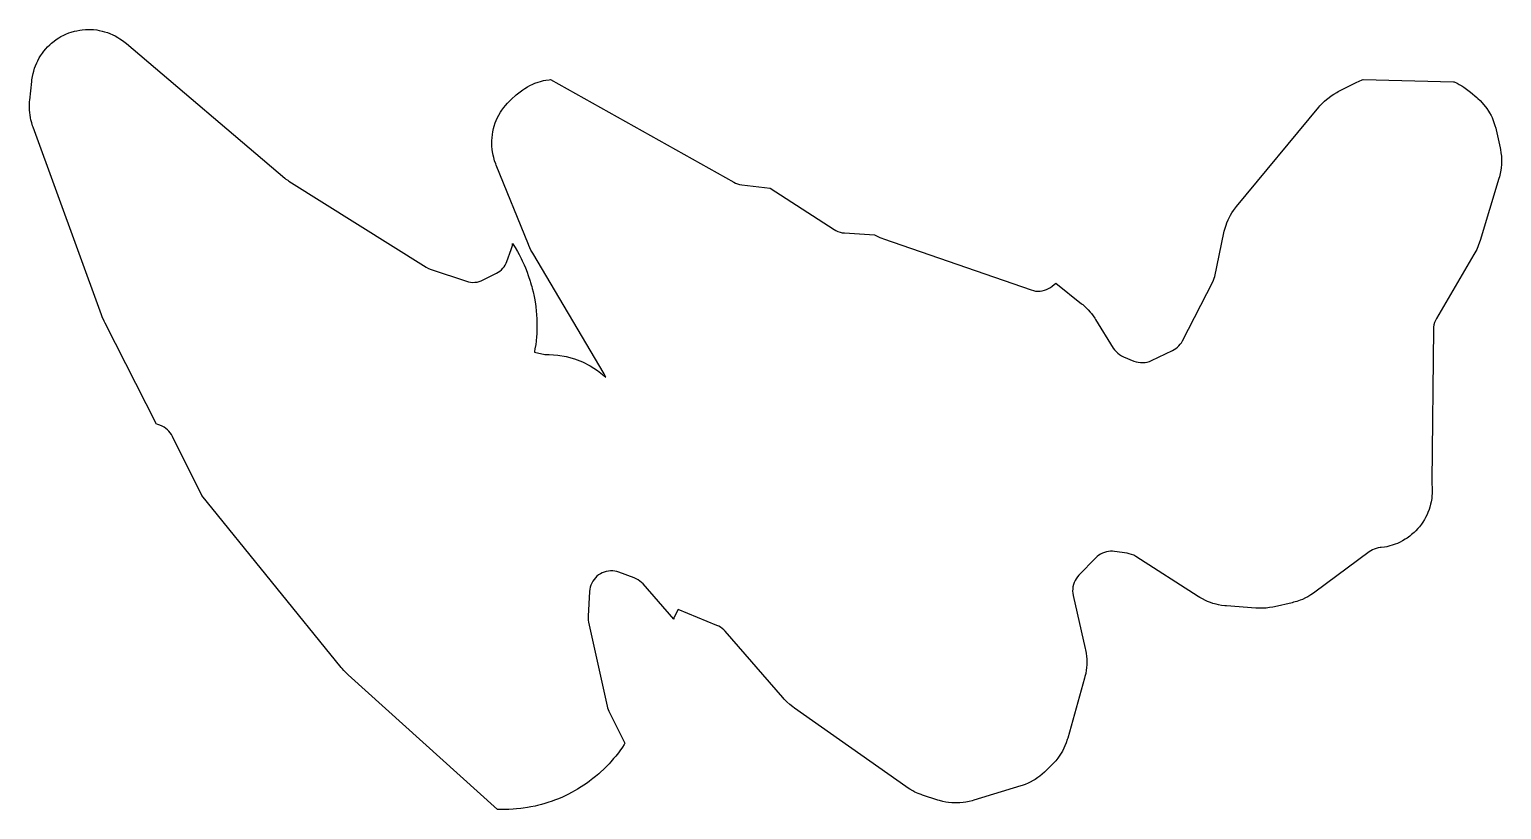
# Model space of a CAD drawing. Header units: millimetres. Extents: x 14 to 182, y 21 to 292.
# Drawn here: x 109.06 to 129.32, y 82.69 to 93.43 of the extents above; entities that cross this region are included whole.
import ezdxf

# ---------------------------------------------------------------- set-up
doc = ezdxf.new("R2010")
doc.units = ezdxf.units.MM
doc.layers.add('CUT', color=7, linetype='CONTINUOUS')

msp = doc.modelspace()

# ---------------------------------------------------------------- linework, layer by layer
at = {"layer": 'CUT'}
msp.add_lwpolyline([(115.5592, 92.3208), (115.5862, 92.3581), (115.6079, 92.3849), (115.6386, 92.4192), (115.671, 92.4519), (115.6876, 92.4679), (115.7588, 92.5327), (115.7759, 92.5474), (115.8107, 92.5761), (115.8469, 92.6029), (115.875, 92.6217), (115.9137, 92.6448), (115.9436, 92.6606), (115.9844, 92.6797), (116.0157, 92.6925), (116.0582, 92.7074), (116.0906, 92.717), (116.1345, 92.7276), (116.1676, 92.7339), (116.2123, 92.74), (116.2317, 92.7417), (118.7513, 91.3299), (118.7776, 91.3169), (118.8049, 91.3064), (118.8332, 91.2987), (118.862, 91.2938), (119.2544, 91.2464), (120.1321, 90.6781), (120.1588, 90.6627), (120.187, 90.6501), (120.2163, 90.6405), (120.2465, 90.6339), (120.2772, 90.6305), (120.691, 90.6058), (120.7446, 90.5781), (120.7641, 90.5689), (120.7913, 90.5572), (120.8115, 90.5494), (122.8466, 89.8456), (122.8762, 89.837), (122.9066, 89.8315), (122.9374, 89.8292), (122.9683, 89.8301), (122.9989, 89.8341), (123.029, 89.8412), (123.0581, 89.8514), (123.0861, 89.8646), (123.1126, 89.8805), (123.1372, 89.8991), (123.1853, 89.9394), (123.5403, 89.6564), (123.5551, 89.6441), (123.5843, 89.6187), (123.6124, 89.592), (123.6326, 89.5712), (123.6583, 89.5422), (123.6766, 89.5197), (123.6997, 89.4887), (123.7214, 89.4566), (123.7319, 89.4404), (123.9754, 89.0465), (123.9933, 89.0207), (124.0138, 88.9968), (124.0367, 88.9753), (124.0617, 88.9563), (124.0886, 88.94), (124.117, 88.9266), (124.2609, 88.8677), (124.2904, 88.8574), (124.3208, 88.8502), (124.3517, 88.8462), (124.383, 88.8455), (124.4141, 88.848), (124.4448, 88.8537), (124.4747, 88.8626), (124.5036, 88.8746), (124.7896, 89.0109), (124.8142, 89.0241), (124.8375, 89.0394), (124.8592, 89.0569), (124.8792, 89.0763), (124.8973, 89.0975), (124.9134, 89.1203), (124.9273, 89.1445), (125.3456, 89.9578), (125.3567, 89.9821), (125.3657, 90.0073), (125.3723, 90.0332), (125.4991, 90.6348), (125.5041, 90.656), (125.5151, 90.6981), (125.5281, 90.7397), (125.5394, 90.7703), (125.5564, 90.8103), (125.5706, 90.8397), (125.5914, 90.878), (125.6083, 90.9058), (125.6327, 90.9419), (125.6588, 90.9767), (125.6723, 90.9938), (126.8067, 92.364), (126.8217, 92.3812), (126.8525, 92.4148), (126.8849, 92.4467), (126.9104, 92.4694), (126.946, 92.498), (126.9736, 92.518), (127.0119, 92.5428), (127.0513, 92.5656), (127.0713, 92.5765), (127.2995, 92.6936), (127.3197, 92.7033), (127.3605, 92.7217), (127.4022, 92.7381), (127.4144, 92.7422), (128.6616, 92.7116), (128.6678, 92.7093), (128.7081, 92.6914), (128.7376, 92.6766), (128.776, 92.655), (128.8039, 92.6373), (128.84, 92.612), (128.8747, 92.585), (128.8918, 92.571), (128.9797, 92.4954), (128.9951, 92.4816), (129.0251, 92.4533), (129.0537, 92.4237), (129.0742, 92.4006), (129.1, 92.3684), (129.1183, 92.3435), (129.141, 92.3091), (129.1569, 92.2826), (129.1765, 92.2463), (129.1899, 92.2185), (129.206, 92.1805), (129.2168, 92.1516), (129.2294, 92.1123), (129.2402, 92.0726), (129.2451, 92.0525), (129.3005, 91.8038), (129.3049, 91.7812), (129.3126, 91.7358), (129.318, 91.69), (129.3202, 91.6556), (129.3209, 91.6096), (129.3196, 91.5751), (129.3155, 91.5292), (129.3107, 91.495), (129.302, 91.4498), (129.291, 91.4051), (129.2849, 91.3829), (129.027, 90.5285), (129.0185, 90.5031), (129, 90.4528), (128.9785, 90.4037), (128.9541, 90.356), (128.9412, 90.3324), (128.424, 89.4531), (128.4096, 89.4254), (128.3982, 89.3963), (128.3898, 89.3662), (128.3846, 89.3355), (128.3826, 89.3043), (128.3594, 87.2148), (128.3604, 87.1872), (128.3613, 87.1766), (128.3618, 87.1706), (128.3653, 87.1267), (128.3665, 87.0828), (128.3659, 87.05), (128.3629, 87.0062), (128.3591, 86.9736), (128.3519, 86.9303), (128.3449, 86.8982), (128.3335, 86.8558), (128.3234, 86.8246), (128.3079, 86.7835), (128.2948, 86.7534), (128.2754, 86.714), (128.2595, 86.6853), (128.2363, 86.648), (128.2176, 86.621), (128.191, 86.5862), (128.1698, 86.5611), (128.1398, 86.529), (128.1163, 86.5061), (128.0834, 86.4771), (128.0577, 86.4566), (128.0221, 86.4309), (127.9945, 86.413), (127.9566, 86.3909), (127.9275, 86.3758), (127.8876, 86.3575), (127.8571, 86.3453), (127.8156, 86.331), (127.7841, 86.3218), (127.7414, 86.3116), (127.7091, 86.3055), (127.6657, 86.2995), (127.6495, 86.2981), (127.6222, 86.2944), (127.5953, 86.2882), (127.5692, 86.2796), (127.5439, 86.2686), (127.5197, 86.2553), (127.4969, 86.2399), (126.7527, 85.6858), (126.7336, 85.6723), (126.6947, 85.6464), (126.6545, 85.6225), (126.6235, 85.6062), (126.581, 85.5866), (126.5485, 85.5736), (126.5042, 85.5586), (126.4592, 85.5458), (126.4366, 85.54), (126.1934, 85.4846), (126.1715, 85.4802), (126.1273, 85.4724), (126.0828, 85.4669), (126.0493, 85.4644), (126.0045, 85.4633), (125.9597, 85.4644), (125.9373, 85.4655), (125.5329, 85.4959), (125.5107, 85.4982), (125.4666, 85.5037), (125.4227, 85.5114), (125.3902, 85.5188), (125.3474, 85.5308), (125.3157, 85.5414), (125.2743, 85.5575), (125.2438, 85.5712), (125.2042, 85.5914), (125.1656, 85.6135), (125.1465, 85.625), (124.2848, 86.1772), (124.2569, 86.1931), (124.2275, 86.2058), (124.1969, 86.2154), (124.1654, 86.2216), (123.9931, 86.2462), (123.965, 86.2489), (123.9367, 86.2489), (123.9086, 86.2463), (123.8809, 86.241), (123.8537, 86.2331), (123.8274, 86.2227), (123.8023, 86.2099), (123.7784, 86.1948), (123.7561, 86.1775), (123.7355, 86.1582), (123.5017, 85.9173), (123.482, 85.8949), (123.4646, 85.8707), (123.4497, 85.8448), (123.4375, 85.8176), (123.428, 85.7893), (123.4214, 85.7602), (123.4177, 85.7306), (123.417, 85.7007), (123.4193, 85.671), (123.4245, 85.6416), (123.5913, 84.9112), (123.5957, 84.8892), (123.6035, 84.8451), (123.6091, 84.8006), (123.6116, 84.7671), (123.6128, 84.7223), (123.6119, 84.6887), (123.6086, 84.644), (123.6044, 84.6107), (123.5967, 84.5665), (123.5867, 84.5228), (123.5812, 84.5011), (123.3498, 83.6775), (123.343, 83.6555), (123.3283, 83.6118), (123.3113, 83.5689), (123.297, 83.5375), (123.2757, 83.4966), (123.2583, 83.4668), (123.2329, 83.4282), (123.2125, 83.4004), (123.1834, 83.3646), (123.1525, 83.3305), (123.1366, 83.3137), (123.046, 83.2234), (123.0301, 83.2083), (122.9976, 83.1789), (122.9637, 83.1511), (122.9372, 83.1315), (122.9008, 83.1071), (122.8726, 83.0902), (122.8339, 83.0695), (122.8042, 83.0554), (122.7637, 83.0386), (122.7224, 83.0237), (122.7016, 83.0168), (122.0566, 82.8198), (122.0346, 82.8137), (121.9903, 82.8026), (121.9456, 82.7937), (121.9118, 82.7888), (121.8663, 82.7846), (121.8322, 82.7831), (121.7865, 82.7835), (121.7524, 82.7855), (121.7071, 82.7904), (121.6733, 82.7959), (121.6287, 82.8054), (121.5847, 82.8172), (121.5628, 82.8237), (121.3523, 82.8917), (121.3308, 82.8992), (121.2884, 82.9153), (121.2469, 82.9335), (121.2165, 82.9487), (121.1769, 82.971), (121.1386, 82.9953), (121.1198, 83.0079), (119.5881, 84.0901), (119.5666, 84.1063), (119.5247, 84.1398), (119.4848, 84.1758), (119.4472, 84.2141), (119.4289, 84.2338), (118.6334, 85.1469), (118.614, 85.1671), (118.5929, 85.1854), (118.5701, 85.2017), (118.5459, 85.2158), (118.5205, 85.2275), (117.9856, 85.4458), (117.9845, 85.4427), (117.9331, 85.3368), (117.9293, 85.3306), (117.9259, 85.3144), (117.5046, 85.7981), (117.4838, 85.8197), (117.461, 85.8391), (117.4364, 85.8561), (117.4101, 85.8706), (117.3826, 85.8824), (117.1719, 85.9605), (117.1438, 85.9694), (117.115, 85.9755), (117.0857, 85.9787), (117.0562, 85.979), (117.0268, 85.9764), (116.9978, 85.971), (116.9695, 85.9627), (116.9422, 85.9517), (116.9161, 85.9381), (116.8914, 85.922), (116.8684, 85.9035), (116.8474, 85.8829), (116.8284, 85.8603), (116.8118, 85.8359), (116.7977, 85.81), (116.7861, 85.7829), (116.7773, 85.7548), (116.7713, 85.7259), (116.7682, 85.6966), (116.7483, 85.3548), (116.748, 85.3273), (116.7502, 85.3), (116.7549, 85.2729), (117.0096, 84.1168), (117.0159, 84.093), (117.0241, 84.0698), (117.0342, 84.0474), (117.2548, 83.6054), (117.2438, 83.588), (117.2186, 83.5507), (117.1839, 83.5018), (117.1637, 83.4749), (117.1266, 83.4278), (117.0979, 83.3932), (117.0585, 83.348), (117.0357, 83.3232), (116.9941, 83.28), (116.962, 83.2484), (116.9183, 83.2074), (116.8932, 83.185), (116.8474, 83.1462), (116.8124, 83.118), (116.7648, 83.0815), (116.7375, 83.0617), (116.6882, 83.0277), (116.6505, 83.0031), (116.5995, 82.9716), (116.5704, 82.9546), (116.5179, 82.9257), (116.478, 82.905), (116.424, 82.8787), (116.3934, 82.8647), (116.3382, 82.8412), (116.2965, 82.8246), (116.2402, 82.8038), (116.2083, 82.7929), (116.1511, 82.775), (116.1079, 82.7627), (116.0498, 82.7476), (116.017, 82.74), (115.9583, 82.7279), (115.914, 82.7199), (115.8547, 82.7107), (115.8213, 82.7064), (115.7617, 82.7002), (115.7169, 82.6967), (115.657, 82.6935), (115.6233, 82.6925), (115.5633, 82.6923), (115.5184, 82.6933), (115.5012, 82.6941), (113.4465, 84.5465), (113.4337, 84.5585), (113.4086, 84.583), (113.3845, 84.6084), (113.3613, 84.6348), (113.35, 84.6482), (111.4318, 87.0147), (111.0257, 87.8306), (111.0116, 87.8557), (110.9952, 87.8793), (110.9767, 87.9013), (110.9561, 87.9214), (110.9336, 87.9395), (110.9096, 87.9553), (110.8841, 87.9687), (110.8534, 87.983), (110.8264, 87.9941), (110.8067, 88), (110.0981, 89.3904), (110.0864, 89.4152), (110.059, 89.4781), (110.0488, 89.5036), (109.1075, 92.0886), (109.101, 92.1079), (109.0888, 92.1468), (109.0783, 92.1862), (109.0719, 92.2161), (109.0651, 92.2563), (109.0613, 92.2866), (109.0582, 92.3272), (109.0572, 92.3577), (109.0577, 92.3985), (109.0601, 92.4392), (109.0618, 92.4595), (109.0886, 92.717), (109.0915, 92.739), (109.0983, 92.7828), (109.1072, 92.8263), (109.1155, 92.8585), (109.1287, 92.9009), (109.1401, 92.9321), (109.1574, 92.973), (109.1718, 93.0029), (109.1931, 93.0419), (109.2104, 93.0703), (109.2354, 93.107), (109.2554, 93.1335), (109.2839, 93.1676), (109.3064, 93.192), (109.3381, 93.2231), (109.3629, 93.2452), (109.3975, 93.273), (109.4244, 93.2926), (109.4616, 93.3168), (109.4903, 93.3336), (109.5297, 93.3541), (109.5599, 93.368), (109.6011, 93.3845), (109.6325, 93.3953), (109.6752, 93.4077), (109.7075, 93.4154), (109.7512, 93.4235), (109.7841, 93.428), (109.8283, 93.4317), (109.8616, 93.4329), (109.9059, 93.4323), (109.9391, 93.4302), (109.9832, 93.4252), (110.0161, 93.4199), (110.0595, 93.4106), (110.0916, 93.402), (110.1339, 93.3885), (110.165, 93.3768), (110.2057, 93.3592), (110.2356, 93.3445), (110.2744, 93.3229), (110.3026, 93.3054), (110.3391, 93.2801), (110.3743, 93.2531), (110.3915, 93.2391), (112.5709, 91.3867), (112.5879, 91.3733), (112.6118, 91.3557), (112.6297, 91.3436), (114.52, 90.1581), (114.5516, 90.1408), (114.5851, 90.1274), (115.0722, 89.9661), (115.1008, 89.9582), (115.13, 89.9531), (115.1595, 89.9509), (115.1892, 89.9517), (115.2186, 89.9554), (115.2475, 89.962), (115.2756, 89.9714), (115.3026, 89.9835), (115.4847, 90.0762), (115.509, 90.09), (115.5319, 90.106), (115.5532, 90.1241), (115.5727, 90.1441), (115.5903, 90.1658), (115.6058, 90.189), (115.6191, 90.2136), (115.63, 90.2394), (115.6903, 90.4022), (115.6988, 90.4289), (115.7048, 90.4563), (115.7081, 90.4841), (115.7082, 90.487), (115.7263, 90.4593), (115.7446, 90.4297), (115.7758, 90.376), (115.7981, 90.3352), (115.8265, 90.2799), (115.8416, 90.2485), (115.8671, 90.1919), (115.8851, 90.149), (115.9076, 90.0911), (115.9233, 90.0474), (115.9335, 90.018), (115.9408, 89.9959), (115.9501, 89.9663), (115.9559, 89.9472), (115.9646, 89.9172), (115.9707, 89.8947), (115.9786, 89.8645), (115.9898, 89.8191), (116.0031, 89.7582), (116.0119, 89.7123), (116.0221, 89.6508), (116.0269, 89.6161), (116.0339, 89.5541), (116.0379, 89.5075), (116.0416, 89.4453), (116.0427, 89.4103), (116.0432, 89.3479), (116.0424, 89.3012), (116.0396, 89.2389), (116.0372, 89.2039), (116.0312, 89.1418), (116.0255, 89.0954), (116.0162, 89.0338), (116.0102, 88.9993), (116.0086, 88.9917), (116.1531, 88.9572), (116.2121, 88.9586), (116.3298, 88.9497), (116.4461, 88.9294), (116.5598, 88.8976), (116.6699, 88.8549), (116.7752, 88.8016), (116.8748, 88.7381), (116.9677, 88.6652), (116.9893, 88.6445), (116.9815, 88.6639), (116.9673, 88.6911), (115.9848, 90.3517), (115.9766, 90.3663), (115.9607, 90.3957), (115.9458, 90.4257), (115.9321, 90.4562), (115.9255, 90.4715), (115.4828, 91.5625), (115.4748, 91.5836), (115.46, 91.6261), (115.4473, 91.6693), (115.4395, 91.7021), (115.4312, 91.7464), (115.4266, 91.7799), (115.4228, 91.8247), (115.4216, 91.8585), (115.4223, 91.9035), (115.4248, 91.9414), (115.43, 91.9866), (115.4365, 92.0252), (115.4465, 92.0701), (115.4556, 92.1034), (115.4701, 92.1471), (115.4827, 92.1793), (115.5015, 92.2213), (115.5173, 92.252), (115.5404, 92.2918)], close=True, dxfattribs=at)

doc.saveas('drawing.dxf')
